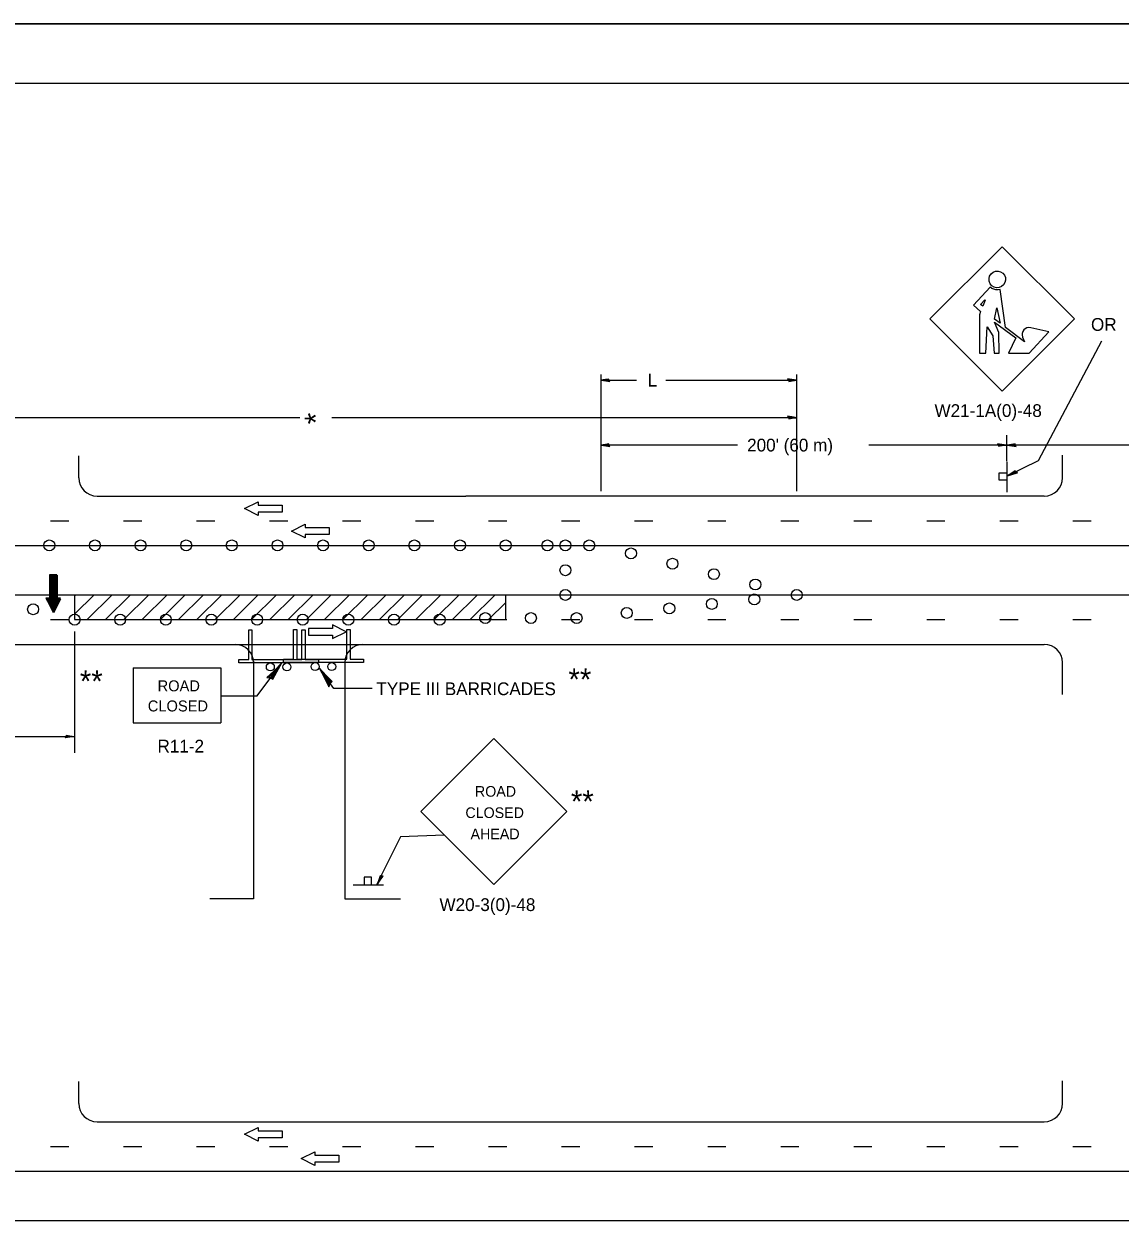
# Model space of a CAD drawing. Extents: x 92217 to 93577, y 75831 to 76271.
# Drawn here: x 93251.3 to 93436.5, y 76068.8 to 76271.4 of the extents above; entities that cross this region are included whole.
import ezdxf

# ---------------------------------------------------------------- set-up
doc = ezdxf.new("R2010")
doc.units = 0
for name, color, linetype in [('Design_PR_EOP', 7, 'Continuous'), ('Design_PR_Roadway Dimensions', 7, 'Continuous'), ('Level 48', 7, 'Continuous'), ('Sheets_50 Reference Boundary', 7, 'Continuous'), ('Sheets_General Details', 7, 'Continuous'), ('Sheets_Printer Plotting Border', 7, 'Continuous'), ('Stage_Construction Traffic Control', 7, 'Continuous'), ('Topo_PMK Symbols', 7, 'Continuous'), ('Topo_Traffic Sign', 7, 'Continuous')]:
    doc.layers.add(name, color=color, linetype=linetype)

msp = doc.modelspace()

# ---------------------------------------------------------------- linework, layer by layer
at = {"layer": 'Design_PR_EOP'}
for p, q in [((93260.55, 76194.75), (93260.55, 76198.44)), ((93426.83, 76194.75), (93426.83, 76198.59)), ((93263.64, 76191.66), (93325.95, 76191.66)), ((93423.74, 76191.66), (93325.95, 76191.66)), ((93171.83, 76166.6), (93308.59, 76166.6)), ((93308.59, 76166.6), (93423.74, 76166.6)), ((93290.07, 76163.73), (93290.07, 76123.61)), ((93305.5, 76163.51), (93305.5, 76123.61)), ((93426.83, 76158.12), (93426.83, 76163.51)), ((93290.07, 76123.61), (93282.68, 76123.61)), ((93305.5, 76123.61), (93314.94, 76123.61)), ((93260.55, 76089.01), (93260.55, 76092.7)), ((93426.83, 76089.01), (93426.83, 76092.85)), ((93263.64, 76085.93), (93423.74, 76085.93))]:
    msp.add_line(p, q, dxfattribs=at)
for centre, start, end in [((93263.64, 76194.75), 180, 270), ((93423.74, 76194.75), 270, 0), ((93286.99, 76163.51), 0, 90), ((93308.59, 76163.51), 90, 180), ((93423.74, 76163.51), 0, 90), ((93263.64, 76089.01), 180, 270), ((93423.74, 76089.01), 270, 0)]:
    msp.add_arc(centre, 3.09, start, end, dxfattribs=at)
at = {"layer": 'Design_PR_Roadway Dimensions'}
for p, q in [((93348.79, 76212.18), (93348.79, 76192.49)), ((93348.79, 76211.24), (93354.84, 76211.24)), ((93359.78, 76211.24), (93381.91, 76211.24)), ((93381.91, 76192.49), (93381.91, 76212.18)), ((93297.9, 76204.9), (93210.64, 76204.9)), ((93381.91, 76204.9), (93303.3, 76204.9)), ((93417.4, 76197.55), (93417.4, 76201.92)), ((93371.89, 76200.28), (93348.79, 76200.28)), ((93450.73, 76200.28), (93394.08, 76200.28)), ((93259.84, 76168.75), (93259.84, 76148.28)), ((93237.71, 76151.04), (93259.84, 76151.04))]:
    msp.add_line(p, q, dxfattribs=at)
for points in [[(93350.21, 76211.21), (93350.16, 76211.43), (93349.56, 76211.34), (93348.79, 76211.24), (93349.61, 76211.12), (93350.33, 76211), (93350.21, 76211.21), (93350.14, 76211.35), (93349.31, 76211.23), (93350.22, 76211.07), (93350.09, 76211.25), (93349.7, 76211.23), (93350.07, 76211.17)], [(93380.49, 76211.26), (93380.54, 76211.04), (93381.14, 76211.14), (93381.91, 76211.24), (93381.09, 76211.35), (93380.37, 76211.47), (93380.49, 76211.26), (93380.56, 76211.12), (93381.39, 76211.24), (93380.48, 76211.4), (93380.61, 76211.22), (93381, 76211.24), (93380.63, 76211.3)], [(93380.49, 76204.92), (93380.54, 76204.71), (93381.14, 76204.8), (93381.91, 76204.9), (93381.09, 76205.02), (93380.37, 76205.14), (93380.49, 76204.92), (93380.56, 76204.79), (93381.39, 76204.9), (93380.48, 76205.07), (93380.61, 76204.88), (93381, 76204.91), (93380.63, 76204.97)], [(93350.21, 76200.26), (93350.16, 76200.46), (93349.56, 76200.38), (93348.79, 76200.28), (93349.61, 76200.16), (93350.33, 76200.04), (93350.21, 76200.26), (93350.14, 76200.39), (93349.31, 76200.27), (93350.22, 76200.11), (93350.09, 76200.29), (93349.7, 76200.27), (93350.07, 76200.21)], [(93415.98, 76200.29), (93416.03, 76200.09), (93416.63, 76200.18), (93417.4, 76200.28), (93416.57, 76200.39), (93415.85, 76200.51), (93415.98, 76200.29), (93416.04, 76200.16), (93416.88, 76200.28), (93415.96, 76200.44), (93416.1, 76200.26), (93416.48, 76200.28), (93416.12, 76200.34)], [(93418.88, 76200.26), (93418.83, 76200.46), (93418.23, 76200.38), (93417.46, 76200.28), (93418.28, 76200.16), (93419, 76200.04), (93418.88, 76200.26), (93418.82, 76200.39), (93417.98, 76200.27), (93418.89, 76200.11), (93418.76, 76200.29), (93418.37, 76200.27), (93418.74, 76200.21)], [(93258.42, 76151.02), (93258.47, 76151.23), (93259.07, 76151.14), (93259.84, 76151.04), (93259.02, 76150.92), (93258.3, 76150.8), (93258.42, 76151.02), (93258.49, 76151.15), (93259.32, 76151.03), (93258.41, 76150.87), (93258.54, 76151.05), (93258.93, 76151.03), (93258.56, 76150.97)]]:
    msp.add_lwpolyline(points, dxfattribs=at)
at = {"layer": 'Level 48'}
msp.add_lwpolyline([(92897.4, 76271.44), (93577.4, 76271.44), (93577.4, 75831.44), (92897.4, 75831.44)], close=True, dxfattribs=at)
at = {"layer": 'Sheets_50 Reference Boundary'}
msp.add_lwpolyline([(92937.4, 76261.43), (93567.4, 76261.43), (93567.4, 75861.44), (92937.4, 75861.44)], close=True, dxfattribs=at)
at = {"layer": 'Sheets_General Details'}
msp.add_line((93577.4, 76271.44), (92897.4, 76271.44), dxfattribs=at)
msp.add_lwpolyline([(92937.4, 76261.44), (93567.4, 76261.44), (93567.4, 75841.44), (92937.4, 75841.44)], close=True, dxfattribs=at)
at = {"layer": 'Sheets_Printer Plotting Border'}
msp.add_lwpolyline([(92897.4, 75831.44), (93577.4, 75831.44), (93577.4, 76271.44), (92897.4, 76271.44)], close=True, dxfattribs=at)
at = {"layer": 'Stage_Construction Traffic Control'}
for p, q in [((93259.88, 76171.74), (93263.13, 76174.99)), ((93259.91, 76174.85), (93260.04, 76174.99)), ((93262, 76170.77), (93266.21, 76174.99)), ((93265.09, 76170.77), (93269.3, 76174.99)), ((93268.17, 76170.77), (93272.38, 76174.99)), ((93271.26, 76170.77), (93275.47, 76174.99)), ((93274.34, 76170.77), (93278.56, 76174.99)), ((93277.43, 76170.77), (93281.64, 76174.99)), ((93280.51, 76170.77), (93284.73, 76174.99)), ((93283.6, 76170.77), (93287.81, 76174.99)), ((93286.69, 76170.77), (93290.9, 76174.99)), ((93289.77, 76170.77), (93293.99, 76174.99)), ((93292.86, 76170.77), (93297.07, 76174.99)), ((93295.94, 76170.77), (93300.16, 76174.99)), ((93299.03, 76170.77), (93303.24, 76174.99)), ((93302.11, 76170.77), (93306.33, 76174.99)), ((93305.2, 76170.77), (93309.41, 76174.99)), ((93308.29, 76170.77), (93312.5, 76174.99)), ((93311.37, 76170.77), (93315.58, 76174.99)), ((93314.46, 76170.77), (93318.67, 76174.99)), ((93317.54, 76170.77), (93321.76, 76174.99)), ((93320.63, 76170.77), (93324.84, 76174.99)), ((93323.71, 76170.77), (93327.93, 76174.99)), ((93326.71, 76170.77), (93330.92, 76174.99)), ((93329.79, 76170.77), (93332.71, 76173.69))]:
    msp.add_line(p, q, dxfattribs=at)
for points in [[(93259.84, 76174.99), (93259.84, 76170.77), (93332.71, 76170.77), (93332.71, 76174.99)], [(93301.08, 76163.45), (93287.58, 76163.45), (93287.58, 76164.01), (93289.27, 76164.01), (93289.27, 76169.07), (93289.83, 76169.07), (93289.83, 76164.01), (93298.27, 76164.01), (93298.27, 76169.07), (93298.83, 76169.07), (93298.83, 76164.01), (93301.08, 76164.01), (93301.08, 76163.45)], [(93308.65, 76163.51), (93295.15, 76163.51), (93295.15, 76164.07), (93296.84, 76164.07), (93296.84, 76169.13), (93297.4, 76169.13), (93297.4, 76164.07), (93305.84, 76164.07), (93305.84, 76169.13), (93306.4, 76169.13), (93306.4, 76164.07), (93308.65, 76164.07), (93308.65, 76163.51)]]:
    msp.add_lwpolyline(points, dxfattribs=at)
for centre, radius in [((93255.57, 76183.31), 0.926), ((93263.28, 76183.31), 0.926), ((93271, 76183.31), 0.926), ((93278.71, 76183.31), 0.926), ((93286.42, 76183.31), 0.926), ((93294.14, 76183.31), 0.926), ((93301.85, 76183.31), 0.926), ((93309.57, 76183.31), 0.926), ((93317.28, 76183.31), 0.926), ((93324.99, 76183.31), 0.926), ((93332.71, 76183.31), 0.926), ((93339.77, 76183.31), 0.926), ((93342.8, 76183.31), 0.926), ((93346.83, 76183.31), 0.926), ((93353.89, 76181.97), 0.926), ((93342.8, 76179.13), 0.926), ((93360.9, 76180.22), 0.926), ((93367.9, 76178.46), 0.926), ((93374.91, 76176.71), 0.926), ((93342.8, 76174.95), 0.926), ((93367.55, 76173.43), 0.926), ((93374.73, 76174.19), 0.926), ((93381.91, 76174.95), 0.926), ((93252.84, 76172.53), 0.926), ((93329.26, 76171.04), 0.926), ((93336.98, 76171.04), 0.926), ((93344.69, 76171.04), 0.926), ((93353.18, 76171.91), 0.926), ((93360.37, 76172.67), 0.926), ((93259.84, 76170.77), 0.926), ((93267.55, 76170.77), 0.926), ((93275.27, 76170.77), 0.926), ((93282.98, 76170.77), 0.926), ((93290.7, 76170.77), 0.926), ((93298.41, 76170.77), 0.926), ((93306.12, 76170.77), 0.926), ((93313.84, 76170.77), 0.926), ((93321.55, 76170.77), 0.926), ((93292.93, 76162.78), 0.675), ((93295.73, 76162.78), 0.675), ((93300.5, 76162.84), 0.675), ((93303.31, 76162.84), 0.675)]:
    msp.add_circle(centre, radius, dxfattribs=at)
at = {"layer": 'Topo_PMK Symbols'}
for p, q in [((93033.63, 76183.31), (93507.24, 76183.31)), ((93033.63, 76174.95), (93507.24, 76174.95)), ((93033.63, 76077.57), (93507.24, 76077.57)), ((93033.63, 76069.21), (93507.24, 76069.21))]:
    msp.add_line(p, q, dxfattribs=at)
for points in [[(93294.94, 76190.12), (93294.94, 76188.96), (93290.88, 76188.96), (93290.88, 76188.39), (93288.57, 76189.54), (93290.88, 76190.7), (93290.88, 76190.12), (93294.94, 76190.12)], [(93255.77, 76187.49), (93258.85, 76187.49)], [(93268.11, 76187.49), (93271.2, 76187.49)], [(93280.45, 76187.49), (93283.54, 76187.49)], [(93292.79, 76187.49), (93295.88, 76187.49)], [(93302.89, 76186.32), (93302.89, 76185.17), (93298.84, 76185.17), (93298.84, 76184.59), (93296.53, 76185.74), (93298.84, 76186.9), (93298.84, 76186.32), (93302.89, 76186.32)], [(93305.14, 76187.49), (93308.22, 76187.49)], [(93317.48, 76187.49), (93320.57, 76187.49)], [(93329.82, 76187.49), (93332.91, 76187.49)], [(93342.16, 76187.49), (93345.25, 76187.49)], [(93354.51, 76187.49), (93357.59, 76187.49)], [(93366.85, 76187.49), (93369.93, 76187.49)], [(93379.19, 76187.49), (93382.28, 76187.49)], [(93391.54, 76187.49), (93394.62, 76187.49)], [(93403.88, 76187.49), (93406.96, 76187.49)], [(93416.22, 76187.49), (93419.31, 76187.49)], [(93428.56, 76187.49), (93431.65, 76187.49)], [(93255.77, 76170.77), (93258.85, 76170.77)], [(93268.11, 76170.77), (93271.2, 76170.77)], [(93280.45, 76170.77), (93283.54, 76170.77)], [(93292.79, 76170.77), (93295.88, 76170.77)], [(93305.14, 76170.77), (93308.22, 76170.77)], [(93317.48, 76170.77), (93320.57, 76170.77)], [(93329.82, 76170.77), (93332.91, 76170.77)], [(93342.16, 76170.77), (93345.25, 76170.77)], [(93354.51, 76170.77), (93357.59, 76170.77)], [(93366.85, 76170.77), (93369.93, 76170.77)], [(93379.19, 76170.77), (93382.28, 76170.77)], [(93391.54, 76170.77), (93394.62, 76170.77)], [(93403.88, 76170.77), (93406.96, 76170.77)], [(93416.22, 76170.77), (93419.31, 76170.77)], [(93428.56, 76170.77), (93431.65, 76170.77)], [(93299.37, 76169.29), (93299.37, 76168.14), (93303.42, 76168.14), (93303.42, 76167.56), (93305.74, 76168.72), (93303.42, 76169.87), (93303.42, 76169.29), (93299.37, 76169.29)], [(93294.94, 76084.38), (93294.94, 76083.23), (93290.88, 76083.23), (93290.88, 76082.65), (93288.57, 76083.81), (93290.88, 76084.96), (93290.88, 76084.38), (93294.94, 76084.38)], [(93255.77, 76081.75), (93258.85, 76081.75)], [(93268.11, 76081.75), (93271.2, 76081.75)], [(93280.45, 76081.75), (93283.54, 76081.75)], [(93292.79, 76081.75), (93295.88, 76081.75)], [(93304.51, 76080.27), (93304.51, 76079.11), (93300.46, 76079.11), (93300.46, 76078.53), (93298.14, 76079.69), (93300.46, 76080.85), (93300.46, 76080.27), (93304.51, 76080.27)], [(93305.14, 76081.75), (93308.22, 76081.75)], [(93317.48, 76081.75), (93320.57, 76081.75)], [(93329.82, 76081.75), (93332.91, 76081.75)], [(93342.16, 76081.75), (93345.25, 76081.75)], [(93354.51, 76081.75), (93357.59, 76081.75)], [(93366.85, 76081.75), (93369.93, 76081.75)], [(93379.19, 76081.75), (93382.28, 76081.75)], [(93391.54, 76081.75), (93394.62, 76081.75)], [(93403.88, 76081.75), (93406.96, 76081.75)], [(93416.22, 76081.75), (93419.31, 76081.75)], [(93428.56, 76081.75), (93431.65, 76081.75)]]:
    msp.add_lwpolyline(points, dxfattribs=at)
at = {"layer": 'Topo_Traffic Sign'}
for p, q in [((93417.4, 76197.45), (93417.4, 76192.31)), ((93269.76, 76162.61), (93284.57, 76162.61)), ((93269.76, 76162.61), (93269.76, 76153.35)), ((93284.57, 76162.61), (93284.57, 76153.35)), ((93290.71, 76157.88), (93294.9, 76163.5)), ((93303.69, 76159.15), (93301.17, 76162.61)), ((93284.54, 76157.88), (93290.71, 76157.88)), ((93310.12, 76159.15), (93303.69, 76159.15)), ((93269.76, 76153.35), (93284.57, 76153.35)), ((93314.93, 76134.08), (93310.88, 76125.97)), ((93322.31, 76134.37), (93314.93, 76134.08)), ((93306.93, 76125.95), (93312.07, 76125.95))]:
    msp.add_line(p, q, dxfattribs=at)
for points in [[(93416.63, 76209.37), (93428.84, 76221.58), (93416.63, 76233.8), (93404.41, 76221.58), (93416.63, 76209.37)], [(93433.39, 76217.83), (93422.72, 76197.6), (93417.51, 76195.05)], [(93418.98, 76195.74), (93418.82, 76195.93), (93418.25, 76195.54), (93417.51, 76195.05), (93418.41, 76195.35), (93419.22, 76195.58), (93418.98, 76195.74), (93418.84, 76195.85), (93418.04, 76195.31), (93419.06, 76195.6), (93418.83, 76195.72), (93418.45, 76195.5), (93418.86, 76195.63)], [(93255.73, 76178.27), (93256.88, 76178.27), (93256.88, 76174.22), (93257.46, 76174.22), (93256.31, 76171.91), (93255.15, 76174.22), (93255.73, 76174.22), (93255.73, 76178.27)], [(93256.84, 76178.24), (93256.85, 76174.19), (93257.37, 76174.2), (93256.31, 76172), (93255.21, 76174.17), (93255.79, 76174.19), (93255.78, 76178.22), (93256.79, 76178.24), (93256.81, 76174.11), (93257.23, 76174.15), (93256.29, 76172.12), (93255.32, 76174.11), (93255.83, 76174.15), (93255.82, 76178.17), (93256.73, 76178.21), (93256.74, 76174.07), (93257.12, 76174.1), (93256.29, 76172.26), (93255.4, 76174.08), (93255.89, 76174.11), (93255.89, 76178.1), (93256.66, 76178.17), (93256.7, 76174), (93257.01, 76174.04), (93256.28, 76172.4), (93255.5, 76174.01), (93255.94, 76174.08), (93255.93, 76178.06), (93256.61, 76178.1), (93256.6, 76178.01), (93256, 76178.03), (93255.98, 76177.92), (93256.6, 76177.95), (93256.62, 76173.97), (93256.9, 76173.97), (93256.29, 76172.55), (93255.58, 76173.97), (93256, 76174.02), (93256, 76177.87), (93256.53, 76177.87), (93256.51, 76173.95), (93256.77, 76173.9), (93256.28, 76172.7), (93255.69, 76173.89), (93256.06, 76173.99), (93256.04, 76177.79), (93256.44, 76177.82), (93256.44, 76173.93), (93256.66, 76173.86), (93256.29, 76172.92), (93256.29, 76172.83), (93255.81, 76173.84), (93256.11, 76173.93), (93256.09, 76177.7), (93256.31, 76177.76), (93256.36, 76173.93), (93256.55, 76173.82), (93256.26, 76173.05), (93255.92, 76173.78), (93256.16, 76173.91), (93256.12, 76177.67), (93256.24, 76177.69), (93256.29, 76173.93), (93256.46, 76173.79), (93256.26, 76173.23), (93256, 76173.77), (93256.2, 76173.86), (93256.15, 76177.62), (93256.2, 76177.62), (93256.24, 76173.93), (93256.38, 76173.78), (93256.25, 76173.38), (93256.09, 76173.76), (93256.22, 76173.82), (93256.31, 76173.78), (93256.24, 76173.53), (93256.16, 76173.73), (93256.22, 76173.76), (93256.22, 76173.69), (93257.26, 76174.15), (93256.33, 76172.15), (93256.38, 76173.95), (93256.38, 76177.73), (93256.02, 76177.97), (93256.61, 76178), (93256.55, 76177.87), (93256.57, 76173.96), (93256.46, 76173.96), (93256.46, 76177.77)], [(93292.92, 76160.93), (93293.38, 76160.73), (93294.03, 76161.95), (93294.9, 76163.5), (93293.57, 76162.15), (93292.35, 76161), (93292.92, 76160.93), (93293.26, 76160.85), (93294.19, 76162.55), (93292.64, 76161.09), (93293.16, 76161.1), (93293.64, 76161.84), (93293.03, 76161.24)], [(93303.04, 76159.96), (93303.37, 76160.34), (93302.39, 76161.32), (93301.17, 76162.61), (93302.07, 76160.94), (93302.81, 76159.43), (93303.04, 76159.96), (93303.21, 76160.27), (93301.86, 76161.65), (93302.8, 76159.74), (93302.95, 76160.24), (93302.39, 76160.92), (93302.78, 76160.16)], [(93330.69, 76125.99), (93343.04, 76138.33), (93330.69, 76150.68), (93318.35, 76138.33), (93330.69, 76125.99)], [(93311.71, 76127.41), (93311.47, 76127.47), (93311.25, 76126.81), (93310.96, 76125.97), (93311.5, 76126.76), (93312, 76127.43), (93311.71, 76127.41), (93311.53, 76127.42), (93311.23, 76126.5), (93311.86, 76127.35), (93311.6, 76127.31), (93311.43, 76126.9), (93311.68, 76127.25)]]:
    msp.add_lwpolyline(points, dxfattribs=at)
for points in [[(93417.21, 76228.14), (93417.1, 76227.72), (93416.86, 76227.34), (93416.53, 76227.06), (93416.12, 76226.9), (93415.67, 76226.87), (93415.25, 76226.98), (93414.87, 76227.21), (93414.59, 76227.55), (93414.43, 76227.96), (93414.4, 76228.4), (93414.51, 76228.83), (93414.74, 76229.21), (93415.08, 76229.49), (93415.49, 76229.65), (93415.93, 76229.68), (93416.36, 76229.57), (93416.74, 76229.33), (93417.02, 76229), (93417.18, 76228.58)], [(93412.82, 76215.82), (93413.87, 76215.82), (93414.11, 76220.25), (93415.04, 76218.75), (93415.27, 76215.82), (93416.1, 76215.82), (93416.07, 76219.31), (93415.35, 76221.05), (93418.93, 76218.39), (93417.69, 76215.82), (93421.18, 76215.82), (93424.54, 76219.39), (93421.47, 76220.11), (93421.14, 76220.14), (93420.82, 76220.09), (93420.53, 76219.94), (93420.28, 76219.73), (93420.1, 76219.45), (93420.01, 76219.14), (93420.03, 76218.9), (93420.08, 76218.5), (93420.38, 76217.74), (93417.17, 76220.14), (93416.29, 76226.57), (93415.93, 76226.51), (93415.57, 76226.51), (93415.21, 76226.6), (93414.88, 76226.75), (93414.59, 76226.96), (93411.76, 76223.91), (93412.99, 76222.82), (93412.77, 76222.26)], [(93413.35, 76223.73), (93412.97, 76224.03), (93413.69, 76224.8), (93413.77, 76224.76)], [(93415.32, 76221.56), (93415.71, 76223.45), (93416.27, 76220.89)], [(93416.11, 76195.61), (93417.4, 76195.61), (93417.4, 76194.33), (93416.11, 76194.33)], [(93256.84, 76178.34), (93255.61, 76178.34), (93255.61, 76174.43), (93254.99, 76174.43), (93256.22, 76172.17), (93257.46, 76174.43), (93256.84, 76174.43)], [(93308.77, 76127.23), (93308.77, 76125.95), (93310.05, 76125.95), (93310.05, 76127.23)]]:
    msp.add_lwpolyline(points, close=True, dxfattribs=at)

# ---------------------------------------------------------------- texts
at = {"layer": 'Design_PR_Roadway Dimensions'}
for s, p in [('L', (93356.7, 76210.16)), ("200' (60 m)", (93373.52, 76199.19))]:
    msp.add_text(s, height=2.16, dxfattribs=at).set_placement(p)
msp.add_text('*', height=3.7, rotation=90, dxfattribs=at).set_placement((93302.46, 76203.8))
at = {"layer": 'Topo_Traffic Sign'}
for s, height, p in [('OR', 2.16, (93431.64, 76219.58)), ('W21-1A(0)-48', 2.1597, (93405.19, 76205.02)), ('**', 3.703, (93260.74, 76158.52)), ('**', 3.703, (93343.32, 76158.83)), ('ROAD', 1.851, (93273.88, 76158.66)), ('TYPE III BARRICADES', 2.16, (93310.86, 76158.01)), ('CLOSED', 1.851, (93272.22, 76155.26)), ('R11-2', 2.16, (93273.86, 76148.32)), ('ROAD', 1.8, (93327.51, 76140.85)), ('**', 3.703, (93343.74, 76138.2)), ('CLOSED', 1.8, (93325.9, 76137.25)), ('AHEAD', 1.8, (93326.77, 76133.65)), ('W20-3(0)-48', 2.1597, (93321.52, 76121.53))]:
    msp.add_text(s, height=height, dxfattribs=at).set_placement(p)

doc.saveas('drawing.dxf')
